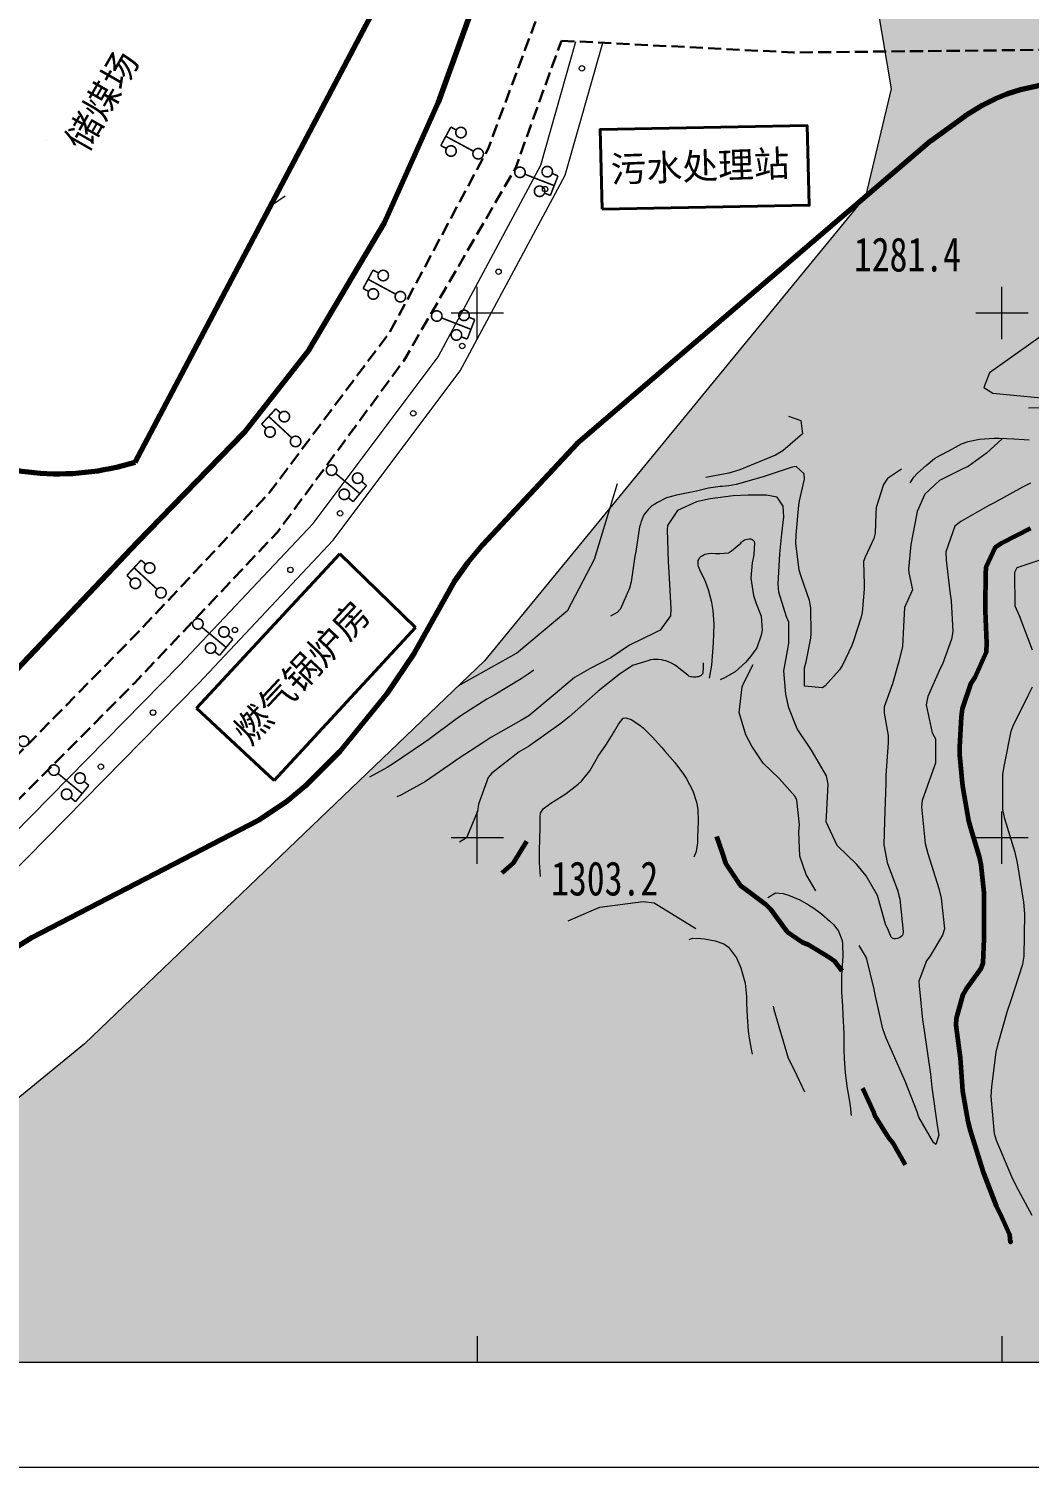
# Model space of a CAD drawing. Header units: inches. Extents: x 38461960 to 38462875, y 4135560 to 4136840.
# Drawn here: x 38462314.5 to 38462505.2, y 4135580 to 4135854.2 of the extents above; entities that cross this region are included whole.
import ezdxf

# ---------------------------------------------------------------- set-up
doc = ezdxf.new("R2010")
doc.units = ezdxf.units.IN
doc.header["$MEASUREMENT"] = 0
doc.linetypes.add('建筑中的公路', pattern=[0.006, 0.0025, -0.001, 0.0025])
doc.layers.get('0').update_dxf_attribs({"lineweight": 0})
for name, color, linetype, lineweight in [('修改地物', 7, 'Continuous', 30), ('导线点名称', 7, 'Continuous', 0), ('经纬网', 7, 'Continuous', 0)]:
    doc.layers.add(name, color=color, linetype=linetype, lineweight=lineweight)
doc.layers.add('地面等高线', color=3, linetype='Continuous', lineweight=0, true_color=0x00ff00)
doc.layers.add('河流', color=4, linetype='Continuous', lineweight=0, true_color=0x00ffff)
doc.styles.add('仿宋', font='')
doc.styles.add('宋体', font='')
doc.styles.get('仿宋').set_extended_font_data('仿宋')
doc.styles.get('宋体').set_extended_font_data('宋体')
doc.linetypes.add('围墙', pattern='A,0.00085,[1,新大地工业广场平面图1000（202509）.shx,S=2.3622e-06,R=0,X=0,Y=0],0.00115', length=0.002)

# ---------------------------------------------------------------- blocks, each defined once
blk = doc.blocks.new('路灯')
at = {"color": 0, "const_width": 0.3}
for points in [[(-1, 4.8), (-1.03, 5.06), (-1.13, 5.3), (-1.29, 5.51), (-1.5, 5.67), (-1.74, 5.77), (-2, 5.8), (-2.26, 5.77), (-2.5, 5.67), (-2.71, 5.51), (-2.87, 5.3), (-2.97, 5.06), (-3, 4.8), (-2.97, 4.54), (-2.87, 4.3), (-2.71, 4.09), (-2.5, 3.93), (-2.26, 3.83), (-2, 3.8), (-1.74, 3.83), (-1.5, 3.93), (-1.29, 4.09), (-1.13, 4.3), (-1.03, 4.54), (-1, 4.8)], [(-2, 7), (2, 7)], [(-2, 7), (-2, 5.8)], [(0, 7), (0, 1)], [(3, 4.8), (2.97, 5.06), (2.87, 5.3), (2.71, 5.51), (2.5, 5.67), (2.26, 5.77), (2, 5.8), (1.74, 5.77), (1.5, 5.67), (1.29, 5.51), (1.13, 5.3), (1.03, 5.06), (1, 4.8), (1.03, 4.54), (1.13, 4.3), (1.29, 4.09), (1.5, 3.93), (1.74, 3.83), (2, 3.8), (2.26, 3.83), (2.5, 3.93), (2.71, 4.09), (2.87, 4.3), (2.97, 4.54), (3, 4.8)], [(2, 7), (2, 5.8)], [(1, 0), (0.97, 0.26), (0.87, 0.5), (0.71, 0.71), (0.5, 0.87), (0.26, 0.97), (0, 1), (-0.26, 0.97), (-0.5, 0.87), (-0.71, 0.71), (-0.87, 0.5), (-0.97, 0.26), (-1, 0), (-0.97, -0.26), (-0.87, -0.5), (-0.71, -0.71), (-0.5, -0.87), (-0.26, -0.97), (0, -1), (0.26, -0.97), (0.5, -0.87), (0.71, -0.71), (0.87, -0.5), (0.97, -0.26), (1, 0)]]:
    blk.add_lwpolyline(points, dxfattribs=at)

msp = doc.modelspace()

# ---------------------------------------------------------------- hatches: boundary and pattern name
at = {"lineweight": 120, "true_color": 0x00ff00}
h = msp.add_hatch(dxfattribs=at)
h.set_pattern_fill('巨砾', color=3, scale=8333.333333, style=0, pattern_type=2)
h.set_pattern_definition([(97.35238, (38462017.5, 4135612.5), (-150, 1150), [1.3024, -1561.5476]), (112.47943, (38462017.3333, 4135613.7917), (350, -850), [1.3077, -1567.9278]), (127.74681, (38462016.8333, 4135615), (850, -1100), [1.3068, -1958.92276]), (142.25319, (38462016.0333, 4135616.0333), (-1100, 850), [1.3068, -1958.92276]), (157.52057, (38462015, 4135616.8333), (-850, 350), [1.3077, -1567.9278]), (172.64762, (38462013.7917, 4135617.3333), (1150, -150), [1.3024, -1561.5476]), (187.35238, (38462012.5, 4135617.5), (-1150, -150), [1.3024, -1561.5476]), (202.47943, (38462011.2083, 4135617.3333), (850, 350), [1.3077, -1567.9278]), (217.74681, (38462010, 4135616.8333), (1100, 850), [1.3068, -1958.92276]), (232.25319, (38462008.9667, 4135616.0333), (-850, -1100), [1.3068, -1958.92276]), (247.52057, (38462008.1667, 4135615), (-350, -850), [1.3077, -1567.9278]), (262.64762, (38462007.6667, 4135613.7917), (150, 1150), [1.3024, -1561.5476]), (277.35238, (38462007.5, 4135612.5), (150, -1150), [1.3024, -1561.5476]), (292.47943, (38462007.6667, 4135611.2083), (-350, 850), [1.3077, -1567.9278]), (307.74681, (38462008.1667, 4135610), (-850, 1100), [1.3068, -1958.92276]), (322.25319, (38462008.9667, 4135608.9667), (1100, -850), [1.3068, -1958.92276]), (337.52057, (38462010, 4135608.1667), (850, -350), [1.3077, -1567.9278]), (352.64762, (38462011.2083, 4135607.6667), (-1150, 150), [1.3024, -1561.5476]), (7.35238, (38462012.5, 4135607.5), (1150, 150), [1.3024, -1561.5476]), (22.47943, (38462013.7917, 4135607.6667), (-850, -350), [1.3077, -1567.9278]), (37.74681, (38462015, 4135608.1667), (-1100, -850), [1.3068, -1958.92276]), (52.25319, (38462016.0333, 4135608.9667), (850, 1100), [1.3068, -1958.92276]), (67.52057, (38462016.8333, 4135610), (350, 850), [1.3077, -1567.9278]), (82.64762, (38462017.3333, 4135611.2083), (-150, -1150), [1.3024, -1561.5476]), (97.35238, (38461992.5, 4135587.5), (-150, 1150), [1.3024, -1561.5476]), (112.47943, (38461992.3333, 4135588.7917), (350, -850), [1.3077, -1567.9278]), (127.74681, (38461991.8333, 4135590), (850, -1100), [1.3068, -1958.92276]), (142.25319, (38461991.0333, 4135591.0333), (-1100, 850), [1.3068, -1958.92276]), (157.52057, (38461990, 4135591.8333), (-850, 350), [1.3077, -1567.9278]), (172.64762, (38461988.7917, 4135592.3333), (1150, -150), [1.3024, -1561.5476]), (187.35238, (38461987.5, 4135592.5), (-1150, -150), [1.3024, -1561.5476]), (202.47943, (38461986.2083, 4135592.3333), (850, 350), [1.3077, -1567.9278]), (217.74681, (38461985, 4135591.8333), (1100, 850), [1.3068, -1958.92276]), (232.25319, (38461983.9667, 4135591.0333), (-850, -1100), [1.3068, -1958.92276]), (247.52057, (38461983.1667, 4135590), (-350, -850), [1.3077, -1567.9278]), (262.64762, (38461982.6667, 4135588.7917), (150, 1150), [1.3024, -1561.5476]), (277.35238, (38461982.5, 4135587.5), (150, -1150), [1.3024, -1561.5476]), (292.47943, (38461982.6667, 4135586.2083), (-350, 850), [1.3077, -1567.9278]), (307.74681, (38461983.1667, 4135585), (-850, 1100), [1.3068, -1958.92276]), (322.25319, (38461983.9667, 4135583.9667), (1100, -850), [1.3068, -1958.92276]), (337.52057, (38461985, 4135583.1667), (850, -350), [1.3077, -1567.9278]), (352.64762, (38461986.2083, 4135582.6667), (-1150, 150), [1.3024, -1561.5476]), (7.35238, (38461987.5, 4135582.5), (1150, 150), [1.3024, -1561.5476]), (22.47943, (38461988.7917, 4135582.6667), (-850, -350), [1.3077, -1567.9278]), (37.74681, (38461990, 4135583.1667), (-1100, -850), [1.3068, -1958.92276]), (52.25319, (38461991.0333, 4135583.9667), (850, 1100), [1.3068, -1958.92276]), (67.52057, (38461991.8333, 4135585), (350, 850), [1.3077, -1567.9278]), (82.64762, (38461992.3333, 4135586.2083), (-150, -1150), [1.3024, -1561.5476])])
h.paths.add_polyline_path([(38462660, 4135600), (38462660, 4135675), (38462800, 4135675), (38462800, 4136800), (38462000, 4136800), (38462000, 4135600)], flags=17)
h.paths.add_polyline_path([(38462396.93, 4136644.89), (38462451.42, 4136622.46), (38462487.74, 4136600.87), (38462505.33, 4136589.81), (38462503.48, 4136560.97), (38462492.45, 4136536.45), (38462489.06, 4136523.08), (38462478.39, 4136495.53), (38462468.47, 4136462.35), (38462468.2, 4136443.1), (38462476.65, 4136393.87), (38462478.05, 4136375.59), (38462476.15, 4136365.62), (38462473.19, 4136361.37), (38462467.55, 4136359.33), (38462461.56, 4136358.29), (38462450.42, 4136355.44), (38462448.26, 4136353.21), (38462447, 4136341.8), (38462449.04, 4136311.33), (38462448.21, 4136269.54), (38462447.17, 4136256.39), (38462447.75, 4136243.19), (38462448.23, 4136239.77), (38462448.78, 4136236.96), (38462449.26, 4136235.12), (38462458.24, 4136213.14), (38462472.79, 4136161.02), (38462480.46, 4136112.33), (38462477.29, 4135986.92), (38462472.12, 4135891.12), (38462475.29, 4135864.27), (38462478.87, 4135842.7), (38462473.98, 4135822.18), (38462401.35, 4135733.71), (38462325.15, 4135660.69), (38462251.07, 4135600.02), (38462101.17, 4135603.82), (38462175.51, 4135691.05), (38462233.46, 4135765.13), (38462243.78, 4135793.44), (38462248.27, 4135805.88), (38462259.92, 4135837.63), (38462296.44, 4135908.69), (38462304.1, 4135930.5), (38462264.94, 4135961.98), (38462265.47, 4136026.01), (38462271.71, 4136058.7), (38462279.64, 4136078.81), (38462310.86, 4136106.33), (38462297.49, 4136133.43), (38462238.64, 4136182.82), (38462195.33, 4136180.71), (38462177.89, 4136193.49), (38462167.97, 4136218.63), (38462184.49, 4136241.46), (38462199.06, 4136246.01), (38462221.42, 4136258.45), (38462242.06, 4136288.87), (38462219.3, 4136310.84), (38462202.63, 4136311.63), (38462180.14, 4136325.12), (38462175.38, 4136354.76), (38462180.14, 4136398.68), (38462188.75, 4136421.38), (38462204.47, 4136444.93), (38462208.06, 4136473.11), (38462197.85, 4136513.99), (38462193.09, 4136530.92), (38462193.9, 4136584.41), (38462197.08, 4136626.22), (38462223.54, 4136719.35), (38462246.29, 4136716.18), (38462287.94, 4136693.24), (38462313.34, 4136680.54), (38462352.5, 4136663.87), (38462375.49, 4136651.58)], flags=0)

# ---------------------------------------------------------------- linework, layer by layer
at = {"color": 7, "lineweight": 20, "flags": 128}
msp.add_lwpolyline([(38461980, 4135580), (38462820, 4135580), (38462820, 4136820), (38462820, 4136820), (38461980, 4136820), (38461980, 4136820), (38461980, 4135580)], dxfattribs=at)
at = {"color": 7, "lineweight": 9, "flags": 128}
msp.add_lwpolyline([(38462000, 4136800), (38462000, 4135600), (38462800, 4135600), (38462800, 4136800), (38462800, 4136800), (38462000, 4136800)], dxfattribs=at)
at = {"color": 7, "linetype": '建筑中的公路', "lineweight": 30, "ltscale": 1000, "flags": 128}
for points in [[(38462201.33, 4135602.84), (38462335.37, 4135739.18), (38462360.32, 4135765.69), (38462383.34, 4135796.38), (38462402.04, 4135831.26), (38462412.36, 4135858.89), (38462440.45, 4135952.48), (38462449.78, 4136049.56), (38462448.75, 4136125.29), (38462434.79, 4136204.8)], [(38462416.02, 4135851.9), (38462460.25, 4135849.65), (38462511.17, 4135850.18), (38462539.76, 4135847), (38462602.85, 4135848.06), (38462669.34, 4135843.81), (38462707.02, 4135849.73), (38462745.21, 4135857.26), (38462775.22, 4135870.12), (38462800, 4135879.41)], [(38462205.82, 4135600.18), (38462334.71, 4135729.51), (38462361.89, 4135758.21), (38462385.97, 4135790.89), (38462407.33, 4135827.73), (38462416.02, 4135851.9)]]:
    msp.add_lwpolyline(points, dxfattribs=at)
at = {"color": 1, "true_color": 0xff0000, "flags": 128}
msp.add_lwpolyline([(38462475.29, 4135864.27), (38462478.87, 4135842.7), (38462473.98, 4135822.18), (38462401.35, 4135733.71), (38462325.15, 4135660.69), (38462251.07, 4135600.02)], dxfattribs=at)
at = {"color": 3, "linetype": 'Continuous', "true_color": 0x00ff00, "flags": 128}
for points in [[(38462216.08, 4135603.51), (38462343.32, 4135732.91), (38462368.72, 4135759.9), (38462392.53, 4135791.65), (38462412.11, 4135828.16), (38462418.79, 4135851.76)], [(38462219.65, 4135600), (38462346.92, 4135729.45), (38462372.55, 4135756.68), (38462396.76, 4135788.95), (38462416.77, 4135826.29), (38462423.92, 4135851.5)]]:
    msp.add_lwpolyline(points, dxfattribs=at)
at = {"color": 3, "linetype": 'Continuous', "true_color": 0x00ff00}
for centre in [(38462419.94, 4135846.62), (38462412.93, 4135823.6), (38462404.06, 4135807.86), (38462397.12, 4135793.7), (38462387.79, 4135780.87), (38462373.84, 4135761.82), (38462364.38, 4135751.04), (38462353.79, 4135739.59), (38462338.18, 4135723.85), (38462328.26, 4135713.53)]:
    msp.add_circle(centre, 0.517, dxfattribs=at)
at = {"layer": '修改地物', "color": 6, "linetype": '围墙', "lineweight": 70, "ltscale": 5000, "true_color": 0xff00ff}
msp.add_line((38462334.79, 4135771.59), (38462391.15, 4135878.29), dxfattribs=at)
at = {"layer": '修改地物', "color": 6, "lineweight": 40, "true_color": 0xff00ff}
for p, q in [((38462346.45, 4135724.65), (38462373.8, 4135754.12)), ((38462373.8, 4135754.12), (38462388.23, 4135740.06)), ((38462388.23, 4135740.06), (38462361.3, 4135710.87)), ((38462361.3, 4135710.87), (38462346.45, 4135724.65))]:
    msp.add_line(p, q, dxfattribs=at)
at = {"layer": '修改地物', "color": 6, "linetype": '围墙', "lineweight": 70, "ltscale": 5000, "true_color": 0xff00ff, "flags": 128}
msp.add_lwpolyline([(38462186.21, 4135601.66), (38462237.04, 4135652.34), (38462267.46, 4135685.41), (38462291.54, 4135710.28), (38462335.2, 4135756.32), (38462355.57, 4135777.22), (38462368.01, 4135793.1), (38462382.29, 4135817.17), (38462392.61, 4135840.19), (38462411.13, 4135891.52), (38462422.51, 4135923.8), (38462429.12, 4135956.08), (38462436, 4136010.32), (38462441.3, 4136060.59), (38462441.25, 4136082.3)], dxfattribs=at)
at = {"layer": '修改地物', "color": 6, "lineweight": 40, "true_color": 0xff00ff, "flags": 128}
msp.add_lwpolyline([(38462423.82, 4135819.76), (38462463.27, 4135820.54), (38462462.85, 4135835.73), (38462423.4, 4135834.95), (38462423.82, 4135819.76)], dxfattribs=at)
at = {"layer": '修改地物', "color": 6, "linetype": '围墙', "lineweight": 70, "ltscale": 5000, "true_color": 0xff00ff}
msp.add_arc((38462320.1, 4135818.86), 49.5, 197.1924, 287.2567, dxfattribs=at)
at = {"layer": '地面等高线', "color": 1, "lineweight": 0, "true_color": 0xff0000, "flags": 128}
for points in [[(38462556.07, 4135828.86), (38462518.86, 4135803.63), (38462497.6, 4135788.59), (38462496.58, 4135785.79), (38462498.28, 4135784.69), (38462524.54, 4135782.18), (38462556.84, 4135781.56), (38462570.26, 4135780.93), (38462580.02, 4135779.21), (38462586.18, 4135778.96), (38462602.12, 4135784.37), (38462618.42, 4135794.23), (38462640.2, 4135801.33), (38462670, 4135807.6), (38462691.12, 4135814.66), (38462708.28, 4135821.2), (38462718.54, 4135824.99), (38462723.69, 4135828.84), (38462727.15, 4135836.29), (38462725.34, 4135845.9)], [(38462396.37, 4135728.94), (38462407.5, 4135735.19), (38462417.28, 4135743.36), (38462422.36, 4135753.08), (38462426.72, 4135767.5)]]:
    msp.add_lwpolyline(points, dxfattribs=at)
at = {"layer": '地面等高线', "color": 55, "lineweight": 18, "true_color": 0xa59152, "flags": 128}
for points in [[(38462317.92, 4135832.86), (38462317.97, 4135832.9)], [(38462361.13, 4135820.78), (38462363.37, 4135822.35)], [(38462563.97, 4135783.89), (38462562.12, 4135783.05), (38462561.31, 4135782.75), (38462556.41, 4135782.22), (38462554.92, 4135782.22), (38462549.82, 4135781.49), (38462548.57, 4135781.02), (38462544.14, 4135779.98), (38462543.2, 4135780.01), (38462536.51, 4135780.46), (38462534.45, 4135780.57), (38462526.45, 4135780.98), (38462524.09, 4135781.19), (38462514.87, 4135781.95), (38462513.21, 4135781.98), (38462505.06, 4135781.84)], [(38462459.3, 4135780.32), (38462461.66, 4135779.49), (38462461.99, 4135776.96), (38462458.24, 4135773.72), (38462456.85, 4135772.91), (38462450.06, 4135770.09), (38462447.96, 4135769.48), (38462443.58, 4135768.66)], [(38462500.3, 4135776.1), (38462500.06, 4135775.99), (38462497.76, 4135773.94), (38462497.05, 4135773.26), (38462493.54, 4135770.73), (38462492.69, 4135770.33), (38462488.13, 4135768.04), (38462485.32, 4135765.48), (38462483.83, 4135762.14), (38462483.39, 4135759.84), (38462482.64, 4135755.86), (38462482.19, 4135751.16), (38462482.26, 4135750.45), (38462482.93, 4135747.21), (38462481.44, 4135743.87), (38462481.23, 4135740.26), (38462481.05, 4135736.41), (38462480.34, 4135733.57), (38462479.15, 4135729.32), (38462477.52, 4135724.9), (38462477.52, 4135723.75), (38462478.33, 4135719.46), (38462478.29, 4135718.14), (38462477.87, 4135711.83), (38462477.84, 4135710.47), (38462477.62, 4135703.15), (38462477.48, 4135698.65), (38462478.12, 4135695.28), (38462480.07, 4135689.97), (38462480.51, 4135688.25), (38462481.17, 4135682.1), (38462481.15, 4135681.89), (38462481.14, 4135681.68), (38462481.11, 4135681.53)], [(38462463.66, 4135738.87), (38462463.57, 4135743.8), (38462463.34, 4135745.18), (38462461.72, 4135749.78), (38462461.35, 4135750.96), (38462460.69, 4135756.13), (38462460.76, 4135757.72), (38462461.27, 4135763.36), (38462461.44, 4135764.17), (38462462.36, 4135768.35), (38462462.29, 4135769.37), (38462460.78, 4135770.75), (38462460.03, 4135770.59), (38462455.81, 4135769.21), (38462454.46, 4135768.77), (38462449.32, 4135767.29), (38462447.94, 4135767.03), (38462446.65, 4135766.94), (38462446.32, 4135766.92), (38462444.06, 4135766.58), (38462441.81, 4135766.06), (38462437.95, 4135765.3), (38462436.08, 4135764.75), (38462434.36, 4135763.9), (38462433.83, 4135763.56), (38462433.29, 4135763.22), (38462432.6, 4135762.59), (38462431.76, 4135761.51), (38462431.23, 4135760.28), (38462431.08, 4135759.75), (38462430.94, 4135759.22), (38462430.19, 4135754.56), (38462430.05, 4135753.64), (38462429.3, 4135748.78), (38462428.99, 4135747.57), (38462427.27, 4135743.62), (38462426.66, 4135742.88), (38462425.38, 4135742.18)], [(38462480.88, 4135770.26), (38462478.17, 4135768.46), (38462477.42, 4135767.28), (38462476.03, 4135762.93), (38462475.99, 4135761.81), (38462475.85, 4135758.03), (38462475.58, 4135757.02), (38462473.92, 4135753.47), (38462473.62, 4135752.66), (38462473.71, 4135748.27), (38462473.71, 4135747.36), (38462473.33, 4135742.9), (38462473.09, 4135741.82), (38462471.8, 4135737.67), (38462471.4, 4135736.63), (38462469.67, 4135733.01), (38462469.06, 4135732), (38462466.32, 4135728.93), (38462465.81, 4135728.56), (38462462.37, 4135728.84), (38462462.34, 4135732.38), (38462462.68, 4135733.5), (38462463.56, 4135737.99), (38462463.66, 4135738.87)], [(38462505.42, 4135767.54), (38462503.9, 4135766.77), (38462498.52, 4135763.84), (38462497.48, 4135763.3), (38462492.14, 4135760.27), (38462491.05, 4135759.39), (38462489.32, 4135754.5), (38462489.35, 4135752.91), (38462490.05, 4135746.9), (38462490.32, 4135745.11), (38462490.62, 4135739.26), (38462490.38, 4135737.81), (38462488.65, 4135733.05), (38462488.24, 4135732.24), (38462485.87, 4135726.91), (38462485.56, 4135725.32), (38462486.67, 4135719.95), (38462487.34, 4135718.8), (38462487.33, 4135714.17), (38462486.83, 4135712.79), (38462484.79, 4135707.05), (38462484.69, 4135705.87), (38462485.39, 4135698.88), (38462485.89, 4135696.99), (38462487.97, 4135690.3), (38462488.44, 4135688.47), (38462489.07, 4135682.63), (38462488.7, 4135681.38), (38462486.33, 4135677.46), (38462485.62, 4135676.52), (38462484.19, 4135672.64), (38462484.23, 4135671.76), (38462484.89, 4135665.27), (38462485.19, 4135663.25), (38462486.36, 4135654.94), (38462486.66, 4135652.4), (38462487.7, 4135644.74), (38462488, 4135643.28), (38462487.42, 4135641.53), (38462486.95, 4135641.9), (38462484.19, 4135646.7), (38462483.82, 4135647.71), (38462481.56, 4135653.59), (38462480.79, 4135655.32), (38462477.93, 4135661.81), (38462477.32, 4135663.53), (38462475.92, 4135669.81), (38462475.61, 4135671.4), (38462474.27, 4135676.84), (38462474.14, 4135677.21), (38462472.79, 4135679.47)], [(38462481.11, 4135681.53), (38462481.04, 4135681.41), (38462480.96, 4135681.3), (38462480.74, 4135681.1), (38462480.51, 4135680.96), (38462480.28, 4135680.86), (38462480.07, 4135680.8), (38462479.7, 4135680.73), (38462479.44, 4135680.74), (38462479.27, 4135680.77), (38462479.15, 4135680.81), (38462479.01, 4135680.91), (38462478.91, 4135681.05), (38462478.35, 4135682.27), (38462477.8, 4135683.49), (38462476.28, 4135688.96), (38462474.1, 4135692.72), (38462472.31, 4135694.91), (38462468.6, 4135698.47), (38462466.51, 4135703.03), (38462466.58, 4135704.04), (38462466.9, 4135710.22), (38462466.56, 4135711.78), (38462463.73, 4135716.68), (38462461, 4135720.73), (38462459.35, 4135724.72), (38462458.78, 4135727.32), (38462458.45, 4135731.82), (38462459.24, 4135736.31), (38462459.41, 4135737.08), (38462459.38, 4135741.07), (38462458.94, 4135742.08), (38462457.46, 4135746.78), (38462457.33, 4135748.3), (38462457.64, 4135754.11), (38462458.06, 4135757.89), (38462458.43, 4135761.17), (38462458.3, 4135763.16), (38462457.15, 4135764.88), (38462455.13, 4135765.26), (38462451.62, 4135765.26), (38462448.75, 4135765.13), (38462444.39, 4135764.6), (38462441.75, 4135764), (38462438.14, 4135762.38), (38462436.27, 4135759.51), (38462436.2, 4135758.7), (38462436.4, 4135752.55), (38462436.5, 4135750.6), (38462436.89, 4135743.64), (38462436.82, 4135742.29), (38462434.86, 4135739.55), (38462433.81, 4135739.05), (38462429.04, 4135736.66), (38462425.46, 4135734.3), (38462421.61, 4135732.28), (38462418.5, 4135730.5), (38462414.81, 4135727.39), (38462409.84, 4135723.21), (38462408.28, 4135722.3), (38462402.57, 4135719.07), (38462401.22, 4135718.2), (38462396.35, 4135714.99), (38462395.44, 4135714.39), (38462390.1, 4135710.72), (38462385.4, 4135708.12), (38462384.63, 4135707.8)], [(38462505.85, 4135735.74), (38462503.35, 4135742.27), (38462502.54, 4135744.13), (38462502.43, 4135750.62), (38462502.92, 4135751.51), (38462509, 4135753.53)], [(38462443.08, 4135733.33), (38462443.04, 4135732.4), (38462442.99, 4135731.46), (38462442.96, 4135731.29), (38462442.89, 4135731.14), (38462442.8, 4135731.02), (38462442.68, 4135730.92), (38462442.42, 4135730.77), (38462442.14, 4135730.67), (38462441.88, 4135730.62), (38462441.63, 4135730.59), (38462441.2, 4135730.59), (38462440.88, 4135730.63), (38462440.65, 4135730.68), (38462440.35, 4135730.79), (38462440.1, 4135730.95), (38462438.4, 4135732.33), (38462438.27, 4135732.43), (38462438.14, 4135732.54), (38462437.85, 4135732.76), (38462437.56, 4135732.95), (38462436.99, 4135733.27), (38462436.45, 4135733.5), (38462435.96, 4135733.67), (38462435.53, 4135733.79), (38462435.14, 4135733.86), (38462434.46, 4135733.94), (38462433.95, 4135733.95), (38462433.57, 4135733.94), (38462433.01, 4135733.86), (38462432.48, 4135733.72), (38462431.03, 4135733.27), (38462429.58, 4135732.81), (38462427.01, 4135731.12), (38462423.05, 4135727.89), (38462417.5, 4135723.03), (38462415.95, 4135721.75), (38462409.76, 4135717.34), (38462408, 4135716.36), (38462402.76, 4135712.28), (38462402.09, 4135711.44), (38462400.25, 4135706.38), (38462400.02, 4135704.96), (38462397.95, 4135699.96), (38462396.58, 4135699.16)], [(38462410.77, 4135731.94), (38462409.68, 4135731.15), (38462408.36, 4135730.28), (38462403.19, 4135727.18), (38462401.81, 4135726.37), (38462397.04, 4135723.34), (38462395.75, 4135722.43), (38462390.75, 4135718.69), (38462389.74, 4135717.98), (38462383.82, 4135714), (38462382.84, 4135713.39), (38462379.48, 4135711.53)], [(38462452.35, 4135717.41), (38462451.21, 4135719.6), (38462449.9, 4135723.83), (38462450.48, 4135728.76), (38462450.82, 4135729.53), (38462452.6, 4135732.98)], [(38462505.76, 4135627.98), (38462502.77, 4135633.49), (38462501.88, 4135635.32), (38462498.97, 4135642.29), (38462498.57, 4135643.55), (38462497.93, 4135650.68), (38462498.06, 4135652.55), (38462498.92, 4135659.11), (38462499.29, 4135660.69), (38462501.04, 4135667.01), (38462501.69, 4135668.83), (38462503.97, 4135675.88), (38462504.22, 4135677.38), (38462504.35, 4135685.49), (38462504.15, 4135687.68), (38462502.95, 4135695.22), (38462502.55, 4135697.16), (38462500.53, 4135703.57), (38462500.17, 4135705.39), (38462500.18, 4135712.12), (38462500.47, 4135713.9), (38462501.77, 4135720.27), (38462502.14, 4135721.28), (38462505.03, 4135727.11), (38462505.8, 4135728.73)], [(38462464.51, 4135689.85), (38462462.69, 4135692.98), (38462461.49, 4135696.44), (38462461.31, 4135701.08), (38462461.41, 4135702.46), (38462460.91, 4135707.12), (38462460.61, 4135707.83), (38462457.51, 4135711.28), (38462454.47, 4135714.19), (38462452.35, 4135717.41)], [(38462417.34, 4135684.13), (38462421.27, 4135685.86), (38462423.34, 4135686.75), (38462431.61, 4135687.83), (38462433.68, 4135687.59), (38462441.65, 4135682.65)], [(38462456.38, 4135667.88), (38462456.5, 4135667.25), (38462459.28, 4135657.96), (38462460.37, 4135655.77), (38462462.37, 4135651.53)]]:
    msp.add_lwpolyline(points, dxfattribs=at)
at = {"layer": '地面等高线', "color": 3, "lineweight": 0, "true_color": 0x00ff00, "flags": 128}
for points in [[(38462482.5, 4135767.64), (38462483.23, 4135768.73), (38462483.88, 4135769.46), (38462485.55, 4135770.96), (38462487.13, 4135772.25), (38462488.19, 4135772.86), (38462490.01, 4135773.79), (38462492.32, 4135775.04), (38462493.54, 4135775.49), (38462495.73, 4135775.97), (38462498.53, 4135776.13), (38462499.5, 4135776.12), (38462502.29, 4135776.04), (38462504.24, 4135775.91), (38462505.17, 4135775.83)], [(38462444.27, 4135730.37), (38462444.68, 4135732.85), (38462444.88, 4135735.4), (38462445.01, 4135737.1), (38462445.14, 4135740.67), (38462444.94, 4135743.3), (38462444.7, 4135744.8), (38462444.05, 4135747.23), (38462443.81, 4135747.94), (38462443.58, 4135748.65), (38462443.46, 4135748.95), (38462443.18, 4135749.54), (38462442.62, 4135750.62), (38462442.43, 4135751.02), (38462442.28, 4135751.38), (38462442.18, 4135751.68), (38462442.12, 4135751.94), (38462442.08, 4135752.17), (38462442.08, 4135752.55), (38462442.13, 4135752.83), (38462442.21, 4135753.02), (38462442.38, 4135753.31), (38462442.5, 4135753.44), (38462442.63, 4135753.57), (38462442.84, 4135753.73), (38462443.04, 4135753.85), (38462443.42, 4135754.02), (38462443.76, 4135754.11), (38462444.06, 4135754.16), (38462444.6, 4135754.19), (38462445.41, 4135754.16), (38462445.82, 4135754.15), (38462446.22, 4135754.17), (38462447.05, 4135754.22), (38462447.87, 4135754.28), (38462448.48, 4135754.64), (38462450.23, 4135756.14), (38462450.36, 4135756.29), (38462450.49, 4135756.44), (38462450.72, 4135756.62), (38462450.96, 4135756.76), (38462451.2, 4135756.85), (38462451.42, 4135756.91), (38462451.81, 4135756.96), (38462452.09, 4135756.94), (38462452.28, 4135756.89), (38462452.41, 4135756.84), (38462452.56, 4135756.72), (38462452.68, 4135756.56), (38462452.75, 4135756.41), (38462452.82, 4135756.26), (38462452.69, 4135753.91), (38462452.41, 4135752.37), (38462452.16, 4135749.45), (38462452.64, 4135746.13), (38462453.17, 4135744.63), (38462454.09, 4135742.23), (38462454.29, 4135739.52), (38462454.09, 4135738.59), (38462453.27, 4135736.2), (38462452.06, 4135734.5), (38462451.2, 4135733.44), (38462449.17, 4135731.62), (38462447.23, 4135730.53), (38462446.29, 4135730.05)], [(38462412.07, 4135692.61), (38462411.87, 4135695.25), (38462411.87, 4135697.84), (38462411.92, 4135699.42), (38462411.96, 4135702.22), (38462412.01, 4135703.92), (38462412.05, 4135704.65), (38462412.53, 4135705.5), (38462414, 4135706.55), (38462415.05, 4135707.2), (38462416.96, 4135708.41), (38462419.23, 4135710.19), (38462419.88, 4135710.76), (38462421.46, 4135712.74), (38462422.44, 4135714.48), (38462423.01, 4135715.54), (38462424.47, 4135717.64), (38462425.57, 4135719.34), (38462426.14, 4135720.27), (38462426.91, 4135721.65), (38462427.8, 4135722.74), (38462428.29, 4135722.86), (38462429.34, 4135722.5), (38462431, 4135721.44), (38462431.61, 4135720.95), (38462433.35, 4135719.21), (38462435.17, 4135717.18), (38462435.77, 4135716.49), (38462437.64, 4135714.34), (38462439.29, 4135712.1), (38462439.78, 4135711.33), (38462441.11, 4135708.94), (38462441.8, 4135706.79), (38462442.04, 4135705.41), (38462442.12, 4135702.98), (38462441.99, 4135700.27), (38462441.95, 4135699.01), (38462441.7, 4135697.35), (38462441.25, 4135696.26)], [(38462455.35, 4135688.57), (38462456.81, 4135689.46), (38462458.27, 4135689.34), (38462459.32, 4135689.01), (38462461.47, 4135688.12), (38462463.13, 4135687.22), (38462464.14, 4135686.57), (38462465.63, 4135685.48), (38462467.21, 4135684.1), (38462467.94, 4135683.41), (38462468.87, 4135682.15), (38462469.56, 4135680.4), (38462469.64, 4135679.71), (38462469.68, 4135677.41), (38462469.51, 4135674.73), (38462469.43, 4135673.76), (38462469.42, 4135670.6), (38462469.58, 4135667.88), (38462469.7, 4135666.22), (38462469.85, 4135662.65), (38462469.85, 4135659.69), (38462469.93, 4135657.91), (38462470.09, 4135655.19), (38462470.49, 4135652.2), (38462470.73, 4135650.86), (38462471.09, 4135648.87), (38462471.29, 4135647.05)], [(38462440.38, 4135680.61), (38462440.99, 4135680.85), (38462442.61, 4135680.77), (38462443.3, 4135680.69), (38462445.36, 4135680.32), (38462447.02, 4135679.79), (38462447.91, 4135679.14), (38462449.41, 4135677.11), (38462450.22, 4135675.17), (38462450.58, 4135674.07), (38462451.06, 4135672.25), (38462451.3, 4135669.73), (38462451.34, 4135668.36), (38462451.46, 4135665.92), (38462451.62, 4135663.13), (38462451.74, 4135662.19), (38462452.22, 4135659.68), (38462452.39, 4135658.76)]]:
    msp.add_lwpolyline(points, dxfattribs=at)
at = {"layer": '地面等高线', "color": 3, "lineweight": 60, "true_color": 0x00ff00, "flags": 128}
for points in [[(38462501.61, 4135623.13), (38462501.63, 4135622.88), (38462501.5, 4135624.27), (38462499.68, 4135628.39), (38462498.97, 4135629.78), (38462496.62, 4135635.83), (38462496.05, 4135637.62), (38462494.03, 4135644.17), (38462493.56, 4135645.9), (38462492.56, 4135651.67), (38462492.49, 4135652.65), (38462492.13, 4135658.06), (38462491.93, 4135659.44), (38462491.26, 4135664.24), (38462491.37, 4135665.52), (38462492.62, 4135670.08), (38462493.27, 4135671.19), (38462496.01, 4135675.04), (38462496.45, 4135676.08), (38462496.59, 4135680.71), (38462496.59, 4135681.76), (38462496.64, 4135687.84), (38462496.6, 4135689.46), (38462496.04, 4135694.9), (38462495.7, 4135696.32), (38462494.12, 4135701.59), (38462493.72, 4135703.21), (38462492.62, 4135709.43), (38462492.48, 4135710.4), (38462491.99, 4135715.78), (38462491.95, 4135717.23), (38462492.27, 4135723), (38462492.47, 4135724.52), (38462494.13, 4135729.45), (38462494.91, 4135730.56), (38462497.08, 4135735.42), (38462497.12, 4135737.04), (38462496.89, 4135743.16), (38462496.89, 4135744.31), (38462496.94, 4135750.22), (38462497.01, 4135751.57), (38462498.8, 4135755.38), (38462499.95, 4135756.22), (38462505.43, 4135758.98)], [(38462445.57, 4135700.22), (38462446.7, 4135697.08), (38462446.77, 4135696.7), (38462447.3, 4135695.11), (38462450.13, 4135690.95), (38462451.04, 4135690.27), (38462454.89, 4135687.36), (38462455.87, 4135686.35), (38462458.63, 4135682.63), (38462459.04, 4135682.02), (38462461.94, 4135680.09), (38462463.09, 4135679.62), (38462467.1, 4135677.18), (38462468.01, 4135676.5), (38462469.5, 4135674.61)], [(38462404.72, 4135693.26), (38462406.89, 4135695.17), (38462409.45, 4135699.31)], [(38462473.44, 4135652.27), (38462475.6, 4135647.52), (38462475.9, 4135646.77), (38462478.33, 4135642.88), (38462479.14, 4135641.87), (38462481.56, 4135637.64)]]:
    msp.add_lwpolyline(points, dxfattribs=at)
at = {"layer": '河流', "color": 4, "lineweight": 70, "true_color": 0x00ffff, "flags": 128}
for points in [[(38462800, 4135863.98), (38462773.31, 4135862.02), (38462769.56, 4135861.4), (38462764.76, 4135860.17), (38462731.68, 4135848.96), (38462709.05, 4135845.22), (38462683.56, 4135839.34), (38462653.7, 4135835.37), (38462618.43, 4135834.09), (38462592.9, 4135835.43), (38462538.88, 4135843.65), (38462527.21, 4135844.52), (38462518.64, 4135844.56), (38462513.04, 4135844.19), (38462507.56, 4135843.43), (38462503.55, 4135842.52), (38462500.93, 4135841.72), (38462498.78, 4135840.84), (38462496.22, 4135839.54), (38462492.9, 4135837.52), (38462486.43, 4135832.84), (38462418.95, 4135775.08)], [(38462418.95, 4135775.08), (38462400.97, 4135755.81), (38462398.22, 4135752.41), (38462395.66, 4135748.89), (38462387.99, 4135735.13), (38462382.71, 4135727.33), (38462373.79, 4135716.39), (38462367.2, 4135709.79), (38462363.65, 4135706.82), (38462358.35, 4135703.34), (38462315.18, 4135680.98), (38462306.96, 4135675.86), (38462296.62, 4135667.71), (38462268.3, 4135639.69), (38462232.28, 4135600)]]:
    msp.add_lwpolyline(points, dxfattribs=at)
at = {"layer": '经纬网', "color": 7}
for p, q in [((38462400, 4135795), (38462400, 4135805)), ((38462500, 4135795), (38462500, 4135805)), ((38462395, 4135800), (38462405, 4135800)), ((38462495, 4135800), (38462505, 4135800)), ((38462400, 4135695), (38462400, 4135705)), ((38462500, 4135695), (38462500, 4135705)), ((38462395, 4135700), (38462405, 4135700)), ((38462495, 4135700), (38462505, 4135700)), ((38462400, 4135605), (38462400, 4135600)), ((38462500, 4135605), (38462500, 4135600))]:
    msp.add_line(p, q, dxfattribs=at)

# ---------------------------------------------------------------- block references
at = {"layer": '导线点名称', "color": 1, "true_color": 0xff0000}
for p, rotation in [((38462400.16, 4135830.35), 61.65555153151573), ((38462408.13, 4135826.81), 248.7358754016113), ((38462385.34, 4135803.1), 61.65555153151573), ((38462392.27, 4135799.42), 248.7358754016113), ((38462365.37, 4135775.51), 47.12109641986834), ((38462372.22, 4135770.04), 230.3009265383536), ((38462339.7, 4135746.67), 47.12109641986834), ((38462346.74, 4135740.73), 230.3009265383536), ((38462313.51, 4135718.36), 47.12109641986834), ((38462319.3, 4135712.87), 230.3009265383536)]:
    msp.add_blockref('路灯', p, dxfattribs=dict(at, rotation=rotation))

# ---------------------------------------------------------------- texts
at = {"layer": '修改地物', "color": 6, "true_color": 0xff00ff, "style": '仿宋'}
for s, rotation, p in [('储煤场', 60.2272, (38462325.52, 4135830.36)), ('污水处理站', 2.0143, (38462425.51, 4135824.88)), ('燃气锅炉房', 46.8475, (38462356.72, 4135717.36))]:
    msp.add_text(s, height=5, rotation=rotation, dxfattribs=at).set_placement(p)
at = {"layer": '地面等高线', "color": 94, "true_color": 0x00a500, "style": '宋体', "width": 0.769231}
for s, p in [('1281.4', (38462471.78, 4135807.91)), ('1303.2', (38462414.07, 4135688.98))]:
    msp.add_text(s, height=6.5, rotation=360, dxfattribs=at).set_placement(p)

doc.saveas('drawing.dxf')
